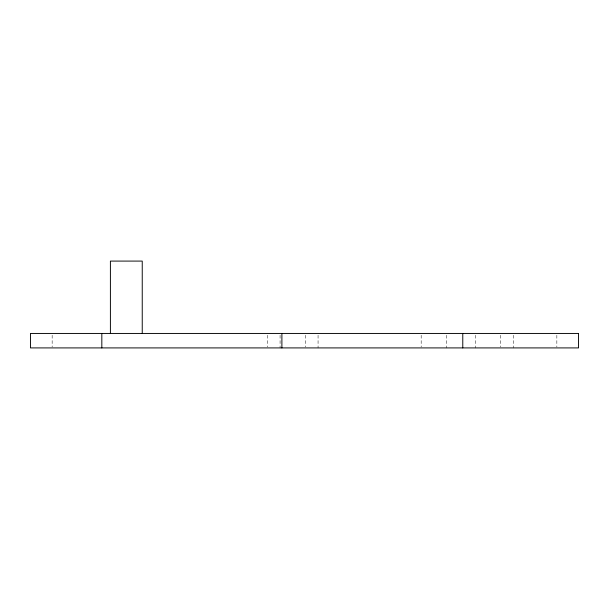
<?xml version="1.0" encoding="UTF-8"?>
<svg xmlns="http://www.w3.org/2000/svg" width="609" height="609" viewBox="0 0 609 609"><rect width="100%" height="100%" fill="white"/><g stroke="black" fill="none" stroke-linecap="round" stroke-linejoin="round"><path stroke-width="0.46" stroke-dasharray="3.04 2.28" d="M556.847 335.254L556.847 347.008M513.433 335.254L513.433 347.914M500.765 335.254L500.765 347.008M475.439 335.254L475.439 347.914M446.496 335.254L446.496 347.914M421.177 335.254L421.177 347.008M318.065 335.254L318.065 347.914M305.406 335.254L305.406 347.008M280.079 335.254L280.079 347.914M267.42 335.254L267.42 347.008M52.153 335.254L52.153 347.008"/><path stroke-width="0.91" d="M462.779 333.443L462.779 347.914M281.891 333.443L281.891 347.914M142.24 333.443L142.24 261.086L110.404 261.086L110.404 333.443M101.825 333.443L101.825 347.914M578.55 333.443L30.45 333.443L30.45 347.914L578.55 347.914L578.55 333.443"/></g></svg>
